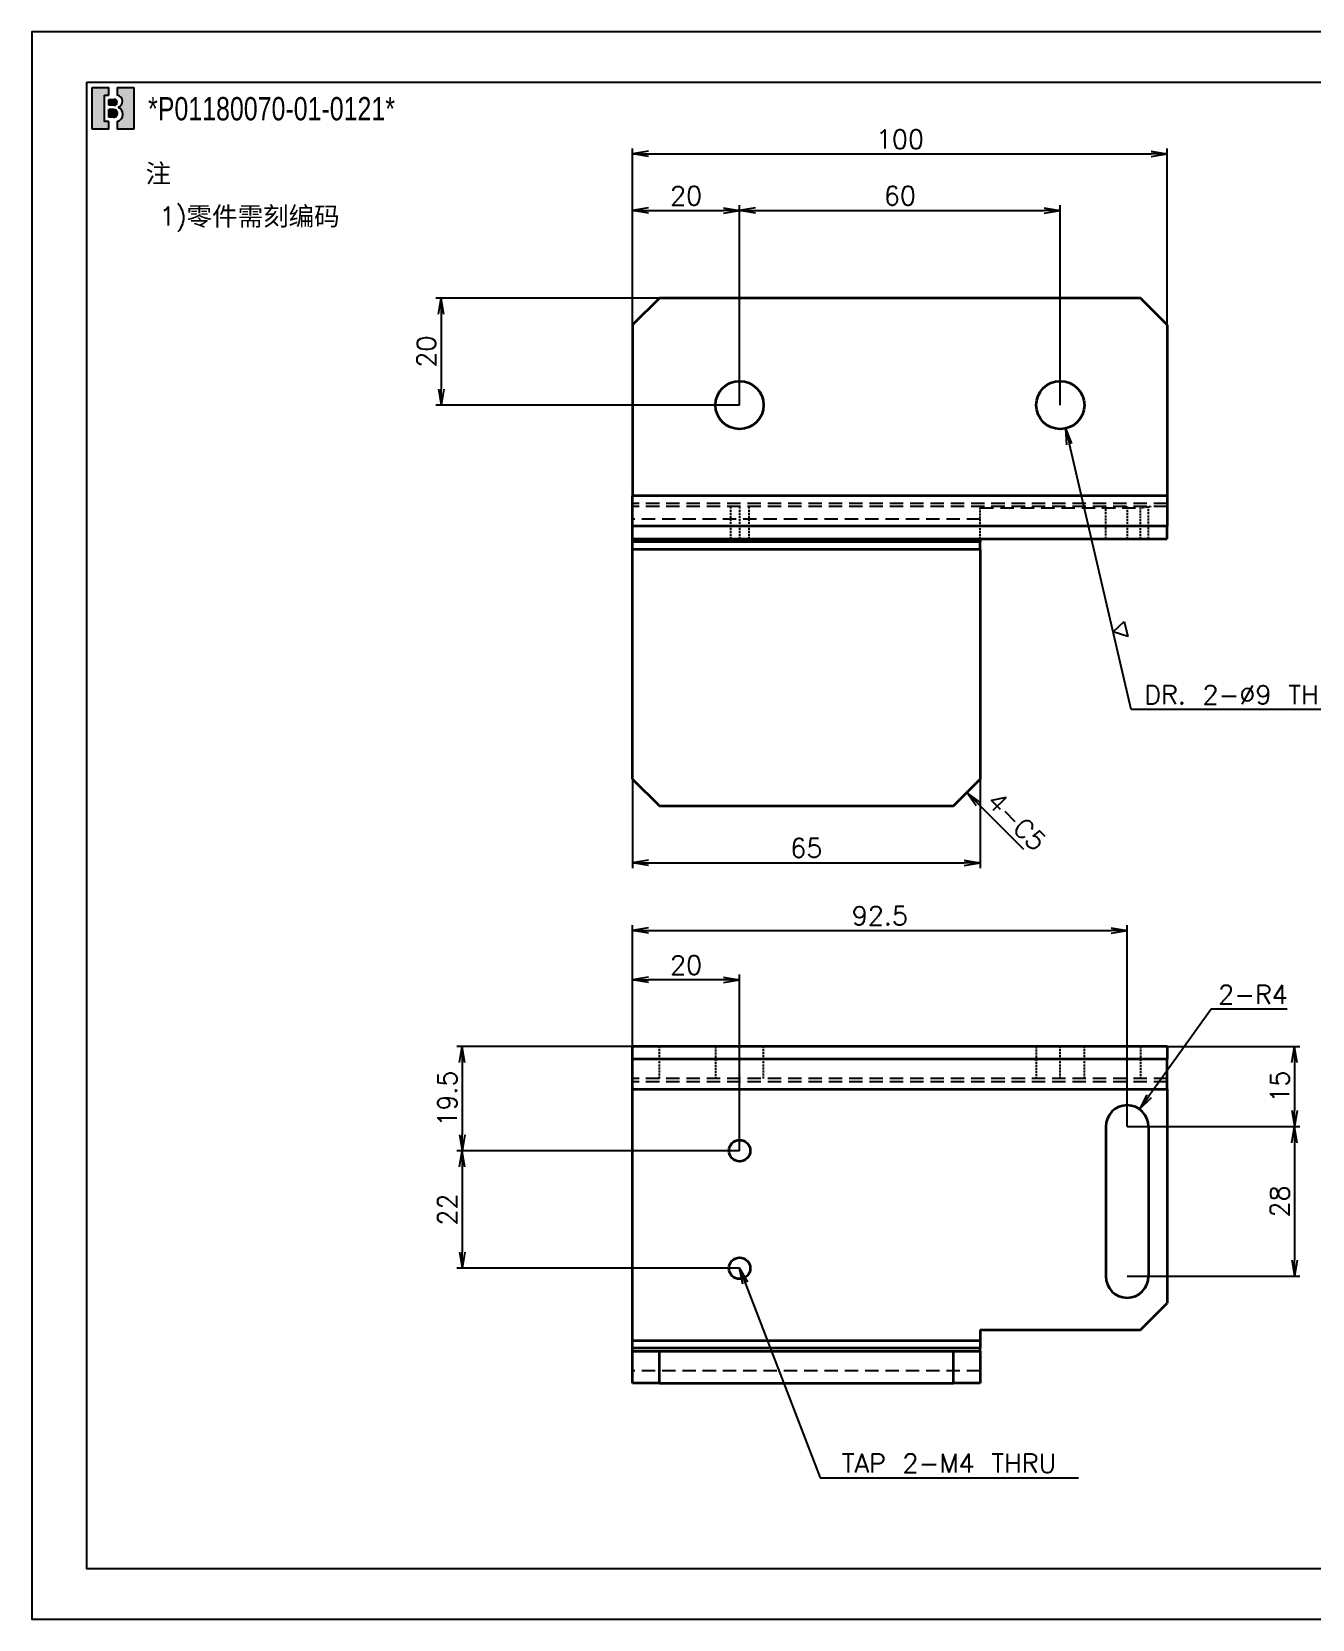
# Model space of a CAD drawing. Header units: inches. Extents: x 172 to 639, y 12 to 535.
# Drawn here: x 171.6 to 411.1, y 11.8 to 308.8 of the extents above; entities that cross this region are included whole.
import ezdxf

# ---------------------------------------------------------------- set-up
doc = ezdxf.new("R2010")
doc.units = ezdxf.units.IN
doc.header["$MEASUREMENT"] = 0
doc.linetypes.add('HIDDEN-HOKUTO', pattern=[3.8, 2.5, -1.3])
doc.layers.add('AM_HID', color=1, linetype='HIDDEN-HOKUTO', lineweight=25)
doc.layers.add('title_frame', color=7, linetype='Continuous')
doc.layers.add('word_dim', color=253, linetype='Continuous')
doc.styles.get("Standard").update_dxf_attribs({"font": 'txt', "bigfont": 'gbcbig.shx'})
doc.dimstyles.new('STANDARD 1-1', dxfattribs={"dimtxt": 3.5, "dimasz": 3, "dimexe": 1, "dimexo": 0, "dimgap": 1, "dimtad": 3, "dimdsep": 46, "dimtxsty": 'Standard', "dimblk1": 'OPEN', "dimblk2": 'OPEN', "dimsah": 1, "dimcen": 0, "dimclrt": 3, "dimazin": 2, "dimtfac": 1, "dimtmove": 0, "dimatfit": 3, "dimldrblk": 'OPEN', "dimfxl": 0, "dimtolj": 1, "dimtzin": 0, "dimarcsym": 0})
doc.dimstyles.new('STANDARD 1-1$3', dxfattribs={"dimtxt": 3.5, "dimasz": 3, "dimexe": 1, "dimexo": 0, "dimgap": 1, "dimtad": 3, "dimtoh": 1, "dimdsep": 46, "dimtxsty": 'Standard', "dimblk1": 'OPEN', "dimblk2": 'OPEN', "dimsah": 1, "dimcen": 0, "dimclrt": 3, "dimazin": 2, "dimtfac": 1, "dimtofl": 0, "dimtmove": 0, "dimatfit": 3, "dimldrblk": 'OPEN', "dimfxl": 0, "dimtolj": 1, "dimtzin": 0, "dimarcsym": 0})
doc.dimstyles.new('STANDARD 1-1$4', dxfattribs={"dimtxt": 3.5, "dimasz": 3, "dimexe": 1, "dimexo": 0, "dimgap": 1, "dimtad": 3, "dimtoh": 1, "dimdsep": 46, "dimtxsty": 'Standard', "dimblk1": 'OPEN', "dimblk2": 'OPEN', "dimsah": 1, "dimcen": 0, "dimclrt": 3, "dimazin": 2, "dimtfac": 1, "dimtofl": 0, "dimtmove": 0, "dimatfit": 3, "dimldrblk": 'OPEN', "dimfxl": 0, "dimtolj": 1, "dimtzin": 0, "dimarcsym": 0})

# ---------------------------------------------------------------- blocks, each defined once
blk = doc.blocks.new('B\\M+18B40\\M+196A7\\M+100CF\\M+100B0\\M+100B8')
blk.add_hatch(color=1).paths.add_polyline_path([(0.3999999986702711, 0.8149999997779807), (0.3999999986702711, 0.9999999997779806), (-1.3297288e-09, 0.9999999997779806), (-1.3297288e-09, -2.220193e-10), (0.3999999986702711, -2.220193e-10), (0.3999999986702711, 0.1849999997779807), (0.2999999986702711, 0.1849999997779807), (0.2999999986702711, 0.8149999997779807)])
h = blk.add_hatch(color=1)
edge = h.paths.add_edge_path()
edge.add_line((0.5999999986702714, 0.9999999997779806), (0.5999999986702718, 0.8142220507965398))
edge.add_arc((0.5849999986702712, 0.6699999997779816), 0.1449999999999991, -5.115907697472721e-13, 84.06222754839428, ccw=False)
edge.add_arc((0.5849999986702707, 0.6699999997779802), 0.1449999999999993, -69.82872865353448, 1.1368683772161603e-13, ccw=False)
edge.add_line((0.6349999986702715, 0.5338934238898192), (0.6349999986702711, 0.5120827805020305))
edge.add_arc((0.5699999986702688, 0.3549999997779789), 0.1700000000000021, 3.979039320256561e-13, 67.5204943905955, ccw=False)
edge.add_arc((0.5699999986702724, 0.3549999997779802), 0.1699999999999993, -79.83575137827683, 0, ccw=False)
edge.add_line((0.5999999986702714, 0.1876679944711657), (0.5999999986702714, -2.220192918400699e-10))
edge.add_line((0.5999999986702714, -2.220193e-10), (0.9999999986702712, -2.220193e-10))
edge.add_line((0.9999999986702712, -2.220193e-10), (0.9999999986702712, 0.9999999997779806))
edge.add_line((0.9999999986702712, 0.9999999997779806), (0.5999999986702714, 0.9999999997779806))
h = blk.add_hatch(color=1)
edge = h.paths.add_edge_path()
edge.add_arc((0.5299999986702706, 0.6449999997779808), 0.07, 359.9999999999989, 450)
edge.add_line((0.5299999986702706, 0.7149999997779806), (0.3999999986702711, 0.7149999997779806))
edge.add_line((0.3999999986702711, 0.7149999997779806), (0.3999999986702711, 0.5749999997779809))
edge.add_line((0.3999999986702711, 0.5749999997779809), (0.5299999986702701, 0.5749999997779809))
edge.add_arc((0.5299999986702701, 0.6449999997779808), 0.07, 270, 359.9999999999999)
h = blk.add_hatch(color=1)
edge = h.paths.add_edge_path()
edge.add_arc((0.5149999986702705, 0.3799999997779802), 0.095, 1.018e-13, 90)
edge.add_line((0.5149999986702705, 0.4749999997779804), (0.3999999986702711, 0.4749999997779808))
edge.add_line((0.3999999986702711, 0.4749999997779808), (0.3999999986702711, 0.2849999997779809))
edge.add_line((0.3999999986702711, 0.2849999997779809), (0.5149999986702718, 0.2849999997779809))
edge.add_arc((0.5149999986702718, 0.379999999777981), 0.095, 270, 360.0000000000003)
at = {"color": 1}
for p, q in [((-1.3297288e-09, -2.220193e-10), (-1.3297288e-09, 0.9999999997779806)), ((-1.3297288e-09, 0.9999999997779806), (0.3999999986702711, 0.9999999997779806)), ((0.2999999986702711, 0.8149999997779807), (0.3999999986702711, 0.8149999997779807)), ((0.2999999986702711, 0.1849999997779807), (0.2999999986702711, 0.8149999997779807)), ((0.3999999986702711, 0.8149999997779807), (0.3999999986702711, 0.9999999997779806)), ((0.5999999986702714, 0.9999999997779806), (0.5999999986702718, 0.8142220507965398)), ((0.5999999986702714, 0.9999999997779806), (0.9999999986702712, 0.9999999997779806)), ((0.9999999986702712, 0.9999999997779806), (0.9999999986702712, -2.220193e-10)), ((0.3999999986702711, 0.7149999997779806), (0.5299999986702706, 0.7149999997779806)), ((0.3999999986702711, 0.5749999997779809), (0.3999999986702711, 0.7149999997779806)), ((0.5299999986702701, 0.5749999997779809), (0.3999999986702711, 0.5749999997779809)), ((0.5149999986702705, 0.4749999997779804), (0.3999999986702711, 0.4749999997779808)), ((0.3999999986702711, 0.2849999997779809), (0.3999999986702711, 0.4749999997779808)), ((0.5699999986702711, 0.5249999997779802), (0.5699999986702716, 0.5249999997779807)), ((0.5999999986702705, 0.6449999997779794), (0.59999999867027, 0.6449999997779803)), ((0.6349999986702715, 0.5338934238898192), (0.6349999986702711, 0.5120827805020305)), ((0.7299999986702704, 0.6699999997779807), (0.7299999986702704, 0.6699999997779802)), ((0.3999999986702711, 0.1849999997779807), (0.2999999986702711, 0.1849999997779807)), ((0.5149999986702718, 0.2849999997779809), (0.3999999986702711, 0.2849999997779809)), ((0.3999999986702711, -2.220193e-10), (0.3999999986702711, 0.1849999997779807)), ((0.5999999986702714, 0.1876679944711657), (0.5999999986702714, -2.220193e-10)), ((0.6099999986702707, 0.3799999997779806), (0.609999998670272, 0.3799999997779815)), ((0.739999998670271, 0.3549999997779802), (0.739999998670271, 0.3549999997779802)), ((0.3999999986702711, -2.220193e-10), (-1.3297288e-09, -2.220193e-10)), ((0.9999999986702712, -2.220193e-10), (0.5999999986702714, -2.220193e-10))]:
    blk.add_line(p, q, dxfattribs=at)
for centre, radius, start, end in [((0.5849999986702712, 0.6699999997779816), 0.1449999999999991, 359.9999999999995, 84.06222754839432), ((0.5149999986702705, 0.3799999997779802), 0.095, 1.018e-13, 90), ((0.5299999986702706, 0.6449999997779808), 0.07, 359.9999999999989, 90), ((0.5299999986702701, 0.6449999997779808), 0.07, 270, 359.9999999999999), ((0.5849999986702707, 0.6699999997779802), 0.1449999999999993, 290.1712713464655, 1.781e-13), ((0.5699999986702688, 0.3549999997779789), 0.1700000000000021, 4.58e-13, 67.52049439059552), ((0.5149999986702718, 0.379999999777981), 0.095, 270, 2.799e-13), ((0.5699999986702724, 0.3549999997779802), 0.1699999999999993, 280.1642486217232, 0)]:
    blk.add_arc(centre, radius, start, end, dxfattribs=at)
blk.add_attdef('B機密ﾏｰｸ', (-0.0857467348302255, 1.074949466596297), '', height=0.2)
blk = doc.blocks.new('_Open')
at = {"color": 0, "lineweight": -2}
for p, q in [((-1, 0.1666666666666667), (0, 0)), ((-1, -0.1666666666666667), (0, 0)), ((0, 0), (-1, 0))]:
    blk.add_line(p, q, dxfattribs=at)
blk = doc.blocks.new('*D22')
at = {"layer": 'DEFPOINTS', "color": 0, "linetype": 'Continuous', "ltscale": 2, "transparency": 16777216}
for p in [(383.9691028541072, 285.9169467492485), (283.9691028541072, 253.9391683240079), (383.9691028541072, 253.9391683240079)]:
    blk.add_point(p, dxfattribs=at)
at = {"layer": 'word_dim', "color": 0, "linetype": 'Continuous', "lineweight": -2, "ltscale": 2, "transparency": 16777216}
for p, q in [((283.9691028541072, 253.9391683240079), (283.9691028541072, 286.9169467492485)), ((286.9691028541072, 285.9169467492485), (380.9691028541072, 285.9169467492485)), ((383.9691028541072, 253.9391683240079), (383.9691028541072, 286.9169467492485))]:
    blk.add_line(p, q, dxfattribs=at)
at = {"layer": 'word_dim', "color": 0, "linetype": 'Continuous', "lineweight": -2, "ltscale": 2, "transparency": 16777216, "xscale": 3, "yscale": 3, "zscale": 3, "rotation": 180}
blk.add_blockref('_Open', (283.9691028541072, 285.9169467492485), dxfattribs=at)
at = {"layer": 'word_dim', "color": 0, "linetype": 'Continuous', "lineweight": -2, "ltscale": 2, "transparency": 16777216, "xscale": 3, "yscale": 3, "zscale": 3}
blk.add_blockref('_Open', (383.9691028541072, 285.9169467492485), dxfattribs=at)
at = {"layer": 'word_dim', "color": 3, "linetype": 'Continuous', "ltscale": 2, "transparency": 16777216, "insert": (333.9691028541072, 288.6669467492485), "char_height": 3.5, "attachment_point": 5}
blk.add_mtext('\\A1;100', dxfattribs=at)
blk = doc.blocks.new('*D28')
at = {"layer": 'DEFPOINTS', "color": 0, "linetype": 'Continuous', "ltscale": 2, "transparency": 16777216}
for p in [(303.9691028541072, 275.3561792427441), (283.9691028541072, 253.9391683240079), (303.9691028541072, 238.9391683240079)]:
    blk.add_point(p, dxfattribs=at)
at = {"layer": 'word_dim', "color": 0, "linetype": 'Continuous', "lineweight": -2, "ltscale": 2, "transparency": 16777216}
for p, q in [((283.9691028541072, 253.9391683240079), (283.9691028541072, 276.3561792427441)), ((303.9691028541072, 238.9391683240079), (303.9691028541072, 276.3561792427441)), ((286.9691028541072, 275.3561792427441), (300.9691028541072, 275.3561792427441))]:
    blk.add_line(p, q, dxfattribs=at)
at = {"layer": 'word_dim', "color": 0, "linetype": 'Continuous', "lineweight": -2, "ltscale": 2, "transparency": 16777216, "xscale": 3, "yscale": 3, "zscale": 3, "rotation": 180}
blk.add_blockref('_Open', (283.9691028541072, 275.3561792427441), dxfattribs=at)
at = {"layer": 'word_dim', "color": 0, "linetype": 'Continuous', "lineweight": -2, "ltscale": 2, "transparency": 16777216, "xscale": 3, "yscale": 3, "zscale": 3}
blk.add_blockref('_Open', (303.9691028541072, 275.3561792427441), dxfattribs=at)
at = {"layer": 'word_dim', "color": 3, "linetype": 'Continuous', "ltscale": 2, "transparency": 16777216, "insert": (293.9691028541072, 278.1061792427441), "char_height": 3.5, "attachment_point": 5}
blk.add_mtext('\\A1;20', dxfattribs=at)
blk = doc.blocks.new('*D29')
at = {"layer": 'DEFPOINTS', "color": 0, "linetype": 'Continuous', "ltscale": 2, "transparency": 16777216}
for p in [(363.9691028541072, 275.3561792427441), (303.9691028541072, 238.9391683240079), (363.9691028541072, 238.9391683240079)]:
    blk.add_point(p, dxfattribs=at)
at = {"layer": 'word_dim', "color": 0, "linetype": 'Continuous', "lineweight": -2, "ltscale": 2, "transparency": 16777216}
for p, q in [((303.9691028541072, 238.9391683240079), (303.9691028541072, 276.3561792427441)), ((363.9691028541072, 238.9391683240079), (363.9691028541072, 276.3561792427441)), ((306.9691028541072, 275.3561792427441), (360.9691028541072, 275.3561792427441))]:
    blk.add_line(p, q, dxfattribs=at)
at = {"layer": 'word_dim', "color": 0, "linetype": 'Continuous', "lineweight": -2, "ltscale": 2, "transparency": 16777216, "xscale": 3, "yscale": 3, "zscale": 3, "rotation": 180}
blk.add_blockref('_Open', (303.9691028541072, 275.3561792427441), dxfattribs=at)
at = {"layer": 'word_dim', "color": 0, "linetype": 'Continuous', "lineweight": -2, "ltscale": 2, "transparency": 16777216, "xscale": 3, "yscale": 3, "zscale": 3}
blk.add_blockref('_Open', (363.9691028541072, 275.3561792427441), dxfattribs=at)
at = {"layer": 'word_dim', "color": 3, "linetype": 'Continuous', "ltscale": 2, "transparency": 16777216, "insert": (333.9691028541072, 278.1061792427441), "char_height": 3.5, "attachment_point": 5}
blk.add_mtext('\\A1;60', dxfattribs=at)
blk = doc.blocks.new('*D30')
at = {"layer": 'DEFPOINTS', "color": 0, "linetype": 'Continuous', "ltscale": 2, "transparency": 16777216}
for p in [(291.9931371281361, 258.9391683240079), (248.1410520506704, 238.9391683240079), (303.9691028541072, 238.9391683240079)]:
    blk.add_point(p, dxfattribs=at)
at = {"layer": 'word_dim', "color": 0, "linetype": 'Continuous', "lineweight": -2, "ltscale": 2, "transparency": 16777216}
for p, q in [((291.9931371281361, 258.9391683240079), (247.1410520506704, 258.9391683240079)), ((248.1410520506704, 255.9391683240079), (248.1410520506704, 241.9391683240079)), ((303.9691028541072, 238.9391683240079), (247.1410520506704, 238.9391683240079))]:
    blk.add_line(p, q, dxfattribs=at)
at = {"layer": 'word_dim', "color": 0, "linetype": 'Continuous', "lineweight": -2, "ltscale": 2, "transparency": 16777216, "xscale": 3, "yscale": 3, "zscale": 3}
for p, rotation in [((248.1410520506704, 258.9391683240079), 90), ((248.1410520506704, 238.9391683240079), 270)]:
    blk.add_blockref('_Open', p, dxfattribs=dict(at, rotation=rotation))
at = {"layer": 'word_dim', "color": 3, "linetype": 'Continuous', "ltscale": 2, "transparency": 16777216, "insert": (245.3910520506703, 248.939168324008), "char_height": 3.5, "attachment_point": 5, "rotation": 90}
blk.add_mtext('\\A1;20', dxfattribs=at)
blk = doc.blocks.new('*D31')
at = {"layer": 'DEFPOINTS', "color": 0, "linetype": 'Continuous', "ltscale": 2, "transparency": 16777216}
for p in [(283.9691028541072, 131.4220019840374), (283.9691028541072, 99.43916832400794), (303.9691028541072, 99.43916832400794)]:
    blk.add_point(p, dxfattribs=at)
at = {"layer": 'word_dim', "color": 0, "linetype": 'Continuous', "lineweight": -2, "ltscale": 2, "transparency": 16777216}
for p, q in [((283.9691028541072, 99.43916832400794), (283.9691028541072, 132.4220019840374)), ((300.9691028541072, 131.4220019840374), (286.9691028541072, 131.4220019840374)), ((303.9691028541072, 99.43916832400794), (303.9691028541072, 132.4220019840374))]:
    blk.add_line(p, q, dxfattribs=at)
at = {"layer": 'word_dim', "color": 0, "linetype": 'Continuous', "lineweight": -2, "ltscale": 2, "transparency": 16777216, "xscale": 3, "yscale": 3, "zscale": 3, "rotation": 180}
blk.add_blockref('_Open', (283.9691028541072, 131.4220019840374), dxfattribs=at)
at = {"layer": 'word_dim', "color": 0, "linetype": 'Continuous', "lineweight": -2, "ltscale": 2, "transparency": 16777216, "xscale": 3, "yscale": 3, "zscale": 3}
blk.add_blockref('_Open', (303.9691028541072, 131.4220019840374), dxfattribs=at)
at = {"layer": 'word_dim', "color": 3, "linetype": 'Continuous', "ltscale": 2, "transparency": 16777216, "insert": (293.9691028541072, 134.1720019840374), "char_height": 3.5, "attachment_point": 5}
blk.add_mtext('\\A1;20', dxfattribs=at)
blk = doc.blocks.new('*D32')
at = {"layer": 'DEFPOINTS', "color": 0, "linetype": 'Continuous', "ltscale": 2, "transparency": 16777216}
for p in [(376.4691028541072, 140.645613727365), (283.9691028541072, 107.257429073086), (376.4691028541072, 103.9391683240079)]:
    blk.add_point(p, dxfattribs=at)
at = {"layer": 'word_dim', "color": 0, "linetype": 'Continuous', "lineweight": -2, "ltscale": 2, "transparency": 16777216}
for p, q in [((283.9691028541072, 107.257429073086), (283.9691028541072, 141.645613727365)), ((286.9691028541072, 140.645613727365), (373.4691028541072, 140.645613727365)), ((376.4691028541072, 103.9391683240079), (376.4691028541072, 141.645613727365))]:
    blk.add_line(p, q, dxfattribs=at)
at = {"layer": 'word_dim', "color": 0, "linetype": 'Continuous', "lineweight": -2, "ltscale": 2, "transparency": 16777216, "xscale": 3, "yscale": 3, "zscale": 3, "rotation": 180}
blk.add_blockref('_Open', (283.9691028541072, 140.645613727365), dxfattribs=at)
at = {"layer": 'word_dim', "color": 0, "linetype": 'Continuous', "lineweight": -2, "ltscale": 2, "transparency": 16777216, "xscale": 3, "yscale": 3, "zscale": 3}
blk.add_blockref('_Open', (376.4691028541072, 140.645613727365), dxfattribs=at)
at = {"layer": 'word_dim', "color": 3, "linetype": 'Continuous', "ltscale": 2, "transparency": 16777216, "insert": (330.2191028541072, 143.395613727365), "char_height": 3.5, "attachment_point": 5}
blk.add_mtext('\\A1;92.5', dxfattribs=at)
blk = doc.blocks.new('*D33')
at = {"layer": 'DEFPOINTS', "color": 0, "linetype": 'Continuous', "ltscale": 2, "transparency": 16777216}
for p in [(283.9691028541072, 118.9391683240079), (252.0612086230483, 99.43916832400795), (303.9691028541072, 99.43916832400794)]:
    blk.add_point(p, dxfattribs=at)
at = {"layer": 'word_dim', "color": 0, "linetype": 'Continuous', "lineweight": -2, "ltscale": 2, "transparency": 16777216}
for p, q in [((283.9691028541072, 118.9391683240079), (251.0612086230483, 118.9391683240079)), ((252.0612086230483, 115.9391683240079), (252.0612086230483, 102.439168324008)), ((303.9691028541072, 99.43916832400794), (251.0612086230483, 99.43916832400795))]:
    blk.add_line(p, q, dxfattribs=at)
at = {"layer": 'word_dim', "color": 0, "linetype": 'Continuous', "lineweight": -2, "ltscale": 2, "transparency": 16777216, "xscale": 3, "yscale": 3, "zscale": 3}
for p, rotation in [((252.0612086230483, 118.9391683240079), 90), ((252.0612086230483, 99.43916832400795), 270)]:
    blk.add_blockref('_Open', p, dxfattribs=dict(at, rotation=rotation))
at = {"layer": 'word_dim', "color": 3, "linetype": 'Continuous', "ltscale": 2, "transparency": 16777216, "insert": (249.3112086230482, 109.189168324008), "char_height": 3.5, "attachment_point": 5, "rotation": 90}
blk.add_mtext('\\A1;19.5', dxfattribs=at)
blk = doc.blocks.new('*D34')
at = {"layer": 'DEFPOINTS', "color": 0, "linetype": 'Continuous', "ltscale": 2, "transparency": 16777216}
for p in [(303.9691028541072, 99.43916832400794), (252.0612086230483, 77.43916832400795), (303.9691028541072, 77.43916832400794)]:
    blk.add_point(p, dxfattribs=at)
at = {"layer": 'word_dim', "color": 0, "linetype": 'Continuous', "lineweight": -2, "ltscale": 2, "transparency": 16777216}
for p, q in [((303.9691028541072, 99.43916832400794), (251.0612086230483, 99.43916832400795)), ((252.0612086230483, 96.43916832400795), (252.0612086230483, 80.43916832400795)), ((303.9691028541072, 77.43916832400794), (251.0612086230483, 77.43916832400795))]:
    blk.add_line(p, q, dxfattribs=at)
at = {"layer": 'word_dim', "color": 0, "linetype": 'Continuous', "lineweight": -2, "ltscale": 2, "transparency": 16777216, "xscale": 3, "yscale": 3, "zscale": 3}
for p, rotation in [((252.0612086230483, 99.43916832400795), 90), ((252.0612086230483, 77.43916832400795), 270)]:
    blk.add_blockref('_Open', p, dxfattribs=dict(at, rotation=rotation))
at = {"layer": 'word_dim', "color": 3, "linetype": 'Continuous', "ltscale": 2, "transparency": 16777216, "insert": (249.3112086230482, 88.439168324008), "char_height": 3.5, "attachment_point": 5, "rotation": 90}
blk.add_mtext('\\A1;22', dxfattribs=at)
blk = doc.blocks.new('*D35')
at = {"layer": 'DEFPOINTS', "color": 0, "linetype": 'Continuous', "ltscale": 2, "transparency": 16777216}
for p in [(383.9691028541072, 118.9391683240079), (376.4691028541072, 103.9391683240079), (407.7801385258151, 103.9391683240079)]:
    blk.add_point(p, dxfattribs=at)
at = {"layer": 'word_dim', "color": 0, "linetype": 'Continuous', "lineweight": -2, "ltscale": 2, "transparency": 16777216}
for p, q in [((383.9691028541072, 118.9391683240079), (408.7801385258151, 118.9391683240079)), ((407.7801385258151, 115.9391683240079), (407.7801385258151, 106.9391683240079)), ((376.4691028541072, 103.9391683240079), (408.7801385258151, 103.9391683240079))]:
    blk.add_line(p, q, dxfattribs=at)
at = {"layer": 'word_dim', "color": 0, "linetype": 'Continuous', "lineweight": -2, "ltscale": 2, "transparency": 16777216, "xscale": 3, "yscale": 3, "zscale": 3}
for p, rotation in [((407.7801385258151, 118.9391683240079), 90), ((407.7801385258151, 103.9391683240079), 270)]:
    blk.add_blockref('_Open', p, dxfattribs=dict(at, rotation=rotation))
at = {"layer": 'word_dim', "color": 3, "linetype": 'Continuous', "ltscale": 2, "transparency": 16777216, "insert": (405.0301385258151, 111.439168324008), "char_height": 3.5, "attachment_point": 5, "rotation": 90}
blk.add_mtext('\\A1;15', dxfattribs=at)
blk = doc.blocks.new('*D36')
at = {"layer": 'DEFPOINTS', "color": 0, "linetype": 'Continuous', "ltscale": 2, "transparency": 16777216}
for p in [(376.4691028541072, 103.9391683240079), (376.4691028541072, 75.93916832400794), (407.7801385258151, 75.93916832400794)]:
    blk.add_point(p, dxfattribs=at)
at = {"layer": 'word_dim', "color": 0, "linetype": 'Continuous', "lineweight": -2, "ltscale": 2, "transparency": 16777216}
for p, q in [((376.4691028541072, 103.9391683240079), (408.7801385258151, 103.9391683240079)), ((407.7801385258151, 100.9391683240079), (407.7801385258151, 78.93916832400794)), ((376.4691028541072, 75.93916832400794), (408.7801385258151, 75.93916832400794))]:
    blk.add_line(p, q, dxfattribs=at)
at = {"layer": 'word_dim', "color": 0, "linetype": 'Continuous', "lineweight": -2, "ltscale": 2, "transparency": 16777216, "xscale": 3, "yscale": 3, "zscale": 3}
for p, rotation in [((407.7801385258151, 103.9391683240079), 90), ((407.7801385258151, 75.93916832400794), 270)]:
    blk.add_blockref('_Open', p, dxfattribs=dict(at, rotation=rotation))
at = {"layer": 'word_dim', "color": 3, "linetype": 'Continuous', "ltscale": 2, "transparency": 16777216, "insert": (405.0301385258151, 89.939168324008), "char_height": 3.5, "attachment_point": 5, "rotation": 90}
blk.add_mtext('\\A1;28', dxfattribs=at)
blk = doc.blocks.new('*D37')
at = {"layer": 'DEFPOINTS', "color": 0, "linetype": 'Continuous', "ltscale": 2, "transparency": 16777216}
for p in [(283.9691028541072, 172.9505998545152), (348.9691028541072, 172.9505998545152), (348.9691028541072, 153.3202942386794)]:
    blk.add_point(p, dxfattribs=at)
at = {"layer": 'word_dim', "color": 0, "linetype": 'Continuous', "lineweight": -2, "ltscale": 2, "transparency": 16777216}
for p, q in [((283.9691028541072, 172.9505998545152), (283.9691028541072, 152.3202942386794)), ((348.9691028541072, 172.9505998545152), (348.9691028541072, 152.3202942386794)), ((286.9691028541072, 153.3202942386794), (345.9691028541072, 153.3202942386794))]:
    blk.add_line(p, q, dxfattribs=at)
at = {"layer": 'word_dim', "color": 0, "linetype": 'Continuous', "lineweight": -2, "ltscale": 2, "transparency": 16777216, "xscale": 3, "yscale": 3, "zscale": 3, "rotation": 180}
blk.add_blockref('_Open', (283.9691028541072, 153.3202942386794), dxfattribs=at)
at = {"layer": 'word_dim', "color": 0, "linetype": 'Continuous', "lineweight": -2, "ltscale": 2, "transparency": 16777216, "xscale": 3, "yscale": 3, "zscale": 3}
blk.add_blockref('_Open', (348.9691028541072, 153.3202942386794), dxfattribs=at)
at = {"layer": 'word_dim', "color": 3, "linetype": 'Continuous', "ltscale": 2, "transparency": 16777216, "insert": (316.4691028541072, 156.0702942386794), "char_height": 3.5, "attachment_point": 5}
blk.add_mtext('\\A1;65', dxfattribs=at)
blk = doc.blocks.new('*D38')
at = {"layer": 'DEFPOINTS', "color": 0, "linetype": 'Continuous', "ltscale": 2, "transparency": 16777216}
for p in [(362.9501365960529, 243.3222845402335), (364.9880691121176, 234.556052107778)]:
    blk.add_point(p, dxfattribs=at)
at = {"layer": 'word_dim', "color": 0, "linetype": 'Continuous', "lineweight": -2, "ltscale": 2, "transparency": 16777216}
for p, q in [((377.2074915859399, 181.9938123125427), (365.6673799508064, 231.6339746302905)), ((420.2074915859407, 181.9938123125427), (377.2074915859399, 181.9938123125427))]:
    blk.add_line(p, q, dxfattribs=at)
at = {"layer": 'word_dim', "color": 0, "linetype": 'Continuous', "lineweight": -2, "ltscale": 2, "transparency": 16777216, "xscale": 3, "yscale": 3, "zscale": 3, "rotation": 103.0873901631286}
blk.add_blockref('_Open', (364.9880691121176, 234.556052107778), dxfattribs=at)
at = {"layer": 'word_dim', "color": 3, "linetype": 'Continuous', "ltscale": 2, "transparency": 16777216, "insert": (399.2074915859407, 184.7438123125427), "char_height": 3.5, "attachment_point": 5}
blk.add_mtext('\\A1;DR. 2-∅9 THRU', dxfattribs=at)
blk = doc.blocks.new('shiage1')
at = {"layer": 'word_dim', "color": 3, "linetype": 'Continuous'}
for p, q in [((-4.255559048260693e-05, 3.4162127349191e-07), (-1.443418228564553, 2.500000341621273)), ((-1.443418228564553, 2.500000341621273), (1.443333117383588, 2.500000341621273)), ((1.443333117383588, 2.500000341621273), (-4.255559048260693e-05, 3.4162127349191e-07))]:
    blk.add_line(p, q, dxfattribs=at)
blk = doc.blocks.new('*D39')
at = {"layer": 'DEFPOINTS', "color": 0, "linetype": 'Continuous', "ltscale": 2, "transparency": 16777216}
for p in [(378.797019899808, 107.1919828327351), (376.4691028539871, 103.9391683239884)]:
    blk.add_point(p, dxfattribs=at)
at = {"layer": 'word_dim', "color": 0, "linetype": 'Continuous', "lineweight": -2, "ltscale": 2, "transparency": 16777216}
for p, q in [((392.187873833122, 125.9031151890141), (380.5429576841444, 109.6315937142543)), ((406.4378738330856, 125.9031151890141), (392.187873833122, 125.9031151890141))]:
    blk.add_line(p, q, dxfattribs=at)
at = {"layer": 'word_dim', "color": 0, "linetype": 'Continuous', "lineweight": -2, "ltscale": 2, "transparency": 16777216, "xscale": 3, "yscale": 3, "zscale": 3, "rotation": 234.4101259059565}
blk.add_blockref('_Open', (378.797019899808, 107.1919828327351), dxfattribs=at)
at = {"layer": 'word_dim', "color": 3, "linetype": 'Continuous', "ltscale": 2, "transparency": 16777216, "insert": (400.0212071664189, 128.6531151890141), "char_height": 3.5, "attachment_point": 5}
blk.add_mtext('\\A1;2-R4', dxfattribs=at)

msp = doc.modelspace()

# ---------------------------------------------------------------- linework, layer by layer
at = {"color": 7, "lineweight": 35, "ltscale": 0.1767766952966369}
for p, q in [((288.9691028541072, 258.9391683240079), (283.9691028541072, 253.9391683240079)), ((383.9691028541072, 253.9391683240079), (378.9691028541072, 258.9391683240079)), ((283.9691028541072, 168.9391683240079), (288.9691028541072, 163.9391683240079)), ((343.9691028541072, 163.9391683240079), (348.9691028541072, 168.9391683240079)), ((378.9691028541072, 65.93916832400794), (383.9691028541072, 70.93916832400794))]:
    msp.add_line(p, q, dxfattribs=at)
at = {"color": 7, "lineweight": 35}
for p, q in [((378.9691028541072, 258.9391683240079), (288.9691028541072, 258.9391683240079)), ((283.9691028541072, 253.9391683240079), (283.9691028541072, 221.9391683240079)), ((383.9691028541072, 253.9391683240079), (383.9691028541072, 221.9391683240079)), ((383.9691028541072, 221.9391683240079), (283.9691028541072, 221.9391683240079)), ((383.9691028541072, 216.2823079724454), (283.9691028541072, 216.2823079724454)), ((283.9691028541072, 213.9391683240079), (383.9691028541072, 213.9391683240079)), ((348.9691028541072, 213.3533528943204), (283.9691028541072, 213.3533528943204)), ((348.9691028541072, 211.9391683240079), (283.9691028541072, 211.9391683240079)), ((283.9691028541072, 168.9391683240079), (283.9691028541072, 211.9391683240079)), ((348.9691028541072, 211.9391683240079), (348.9691028541072, 168.9391683240079)), ((288.9691028541072, 163.9391683240079), (343.9691028541072, 163.9391683240079)), ((383.9691028541072, 118.9391683240079), (283.9691028541072, 118.9391683240079)), ((383.9691028541072, 116.5960286755704), (283.9691028541072, 116.5960286755704)), ((283.9691028541072, 110.9391683240079), (383.9691028541072, 110.9391683240079)), ((283.9691028541072, 63.93916832400793), (283.9691028541072, 110.9391683240079)), ((383.9691028541072, 110.9391683240079), (383.9691028541072, 70.93916832400794)), ((372.4691028541072, 103.9391683240079), (372.4691028541072, 75.93916832400794)), ((380.4691028541072, 103.9391683240079), (380.4691028541072, 75.93916832400794)), ((348.9691028541072, 65.93916832400794), (378.9691028541072, 65.93916832400794)), ((283.9691028541072, 63.93916832400793), (348.9691028541072, 63.93916832400793)), ((348.9691028541072, 62.52498375369543), (283.9691028541072, 62.52498375369543)), ((288.9691028541072, 61.93916832400793), (343.9691028541072, 61.93916832400793)), ((288.9691028541072, 55.93916832400793), (343.9691028541072, 55.93916832400793))]:
    msp.add_line(p, q, dxfattribs=at)
at = {"color": 7, "lineweight": 35, "ltscale": 0.0765380859375}
for p, q in [((283.9691028541072, 218.8776448865079), (283.9691028541072, 221.9391683240079)), ((283.9691028541072, 110.9391683240079), (283.9691028541072, 114.0006917615079))]:
    msp.add_line(p, q, dxfattribs=at)
at = {"color": 7, "lineweight": 35, "ltscale": 0.0409820556640625}
msp.add_line((383.9691028541072, 221.9391683240079), (383.9691028541072, 220.2998860974454), dxfattribs=at)
at = {"color": 7, "lineweight": 35, "ltscale": 0.0384521484375}
msp.add_line((383.9691028541072, 220.2998860974454), (383.9691028541072, 218.7618001599454), dxfattribs=at)
at = {"color": 7, "lineweight": 35, "ltscale": 0.0648834228515625}
for p, q in [((283.9691028541072, 216.2823079724454), (283.9691028541072, 218.8776448865079)), ((283.9691028541072, 114.0006917615079), (283.9691028541072, 116.5960286755704))]:
    msp.add_line(p, q, dxfattribs=at)
at = {"color": 7, "lineweight": 35, "ltscale": 0.033892822265625}
msp.add_line((383.9691028541072, 218.7618001599454), (383.9691028541072, 217.4060872693204), dxfattribs=at)
at = {"color": 7, "lineweight": 35, "ltscale": 0.028094482421875}
msp.add_line((383.9691028541072, 217.4060872693204), (383.9691028541072, 216.2823079724454), dxfattribs=at)
at = {"color": 7, "lineweight": 35, "ltscale": 0.043353271484375}
for p, q in [((283.9691028541072, 214.5481771130704), (283.9691028541072, 216.2823079724454)), ((283.9691028541072, 116.5960286755704), (283.9691028541072, 118.3301595349454))]:
    msp.add_line(p, q, dxfattribs=at)
at = {"color": 7, "lineweight": 35, "ltscale": 0.0152252197265625}
for p, q in [((283.9691028541072, 213.9391683240079), (283.9691028541072, 214.5481771130704)), ((283.9691028541072, 118.3301595349454), (283.9691028541072, 118.9391683240079))]:
    msp.add_line(p, q, dxfattribs=at)
at = {"color": 7, "lineweight": 35, "ltscale": 0.00411376953125}
for p, q in [((283.9691028541072, 213.7746175427579), (283.9691028541072, 213.9391683240079)), ((283.9691028541072, 61.93916832400793), (283.9691028541072, 62.10371910525793))]:
    msp.add_line(p, q, dxfattribs=at)
at = {"color": 7, "lineweight": 35, "ltscale": 0.0038055419921875}
for p, q in [((348.9691028541072, 213.9391683240079), (348.9691028541072, 213.7869466443204)), ((348.9691028541072, 61.93916832400793), (348.9691028541072, 62.09139000369543))]:
    msp.add_line(p, q, dxfattribs=at)
at = {"color": 7, "lineweight": 35, "ltscale": 0.0315826416015625}
msp.add_line((383.9691028541072, 215.0190023083829), (383.9691028541072, 216.2823079724454), dxfattribs=at)
at = {"color": 7, "lineweight": 35, "ltscale": 0.0199737548828125}
msp.add_line((383.9691028541072, 214.2200521130704), (383.9691028541072, 215.0190023083829), dxfattribs=at)
at = {"color": 7, "lineweight": 35, "ltscale": 0.0070220947265625}
msp.add_line((383.9691028541072, 213.9391683240079), (383.9691028541072, 214.2200521130704), dxfattribs=at)
at = {"color": 7, "lineweight": 35, "ltscale": 0.0105316162109375}
for p, q in [((283.9691028541072, 213.3533528943204), (283.9691028541072, 213.7746175427579)), ((283.9691028541072, 62.10371910525793), (283.9691028541072, 62.52498375369543))]:
    msp.add_line(p, q, dxfattribs=at)
at = {"color": 7, "lineweight": 35, "ltscale": 0.015496826171875}
for p, q in [((283.9691028541072, 212.7334798474454), (283.9691028541072, 213.3533528943204)), ((283.9691028541072, 62.52498375369543), (283.9691028541072, 63.14485680057043))]:
    msp.add_line(p, q, dxfattribs=at)
at = {"color": 7, "lineweight": 35, "ltscale": 0.0198577880859375}
for p, q in [((283.9691028541072, 211.9391683240079), (283.9691028541072, 212.7334798474454)), ((283.9691028541072, 63.14485680057043), (283.9691028541072, 63.93916832400793))]:
    msp.add_line(p, q, dxfattribs=at)
at = {"color": 7, "lineweight": 35, "ltscale": 0.01083984375}
for p, q in [((348.9691028541072, 213.7869466443204), (348.9691028541072, 213.3533528943204)), ((348.9691028541072, 62.09139000369543), (348.9691028541072, 62.52498375369543))]:
    msp.add_line(p, q, dxfattribs=at)
at = {"color": 7, "lineweight": 35, "ltscale": 0.0162200927734375}
for p, q in [((348.9691028541072, 212.7045491833829), (348.9691028541072, 213.3533528943204)), ((348.9691028541072, 63.17378746463293), (348.9691028541072, 62.52498375369543))]:
    msp.add_line(p, q, dxfattribs=at)
at = {"color": 7, "lineweight": 35, "ltscale": 0.019134521484375}
for p, q in [((348.9691028541072, 211.9391683240079), (348.9691028541072, 212.7045491833829)), ((348.9691028541072, 65.93916832400794), (348.9691028541072, 63.17378746463293))]:
    msp.add_line(p, q, dxfattribs=at)
at = {"color": 7, "lineweight": 35, "ltscale": 0.0042449951171875}
msp.add_line((383.9691028541072, 118.9391683240079), (383.9691028541072, 118.7693685193204), dxfattribs=at)
at = {"color": 7, "lineweight": 35, "ltscale": 0.01220703125}
msp.add_line((383.9691028541072, 118.7693685193204), (383.9691028541072, 118.2810872693204), dxfattribs=at)
at = {"color": 7, "lineweight": 35, "ltscale": 0.0187530517578125}
msp.add_line((383.9691028541072, 118.2810872693204), (383.9691028541072, 117.5309651990079), dxfattribs=at)
at = {"color": 7, "lineweight": 35, "ltscale": 0.0233734130859375}
msp.add_line((383.9691028541072, 117.5309651990079), (383.9691028541072, 116.5960286755704), dxfattribs=at)
at = {"color": 7, "lineweight": 35, "ltscale": 0.04107666015625}
msp.add_line((383.9691028541072, 114.9529622693204), (383.9691028541072, 116.5960286755704), dxfattribs=at)
at = {"color": 7, "lineweight": 35, "ltscale": 0.0478118896484375}
msp.add_line((383.9691028541072, 113.0404866833829), (383.9691028541072, 114.9529622693204), dxfattribs=at)
at = {"color": 7, "lineweight": 35, "ltscale": 0.052532958984375}
msp.add_line((383.9691028541072, 110.9391683240079), (383.9691028541072, 113.0404866833829), dxfattribs=at)
at = {"color": 7, "lineweight": 35, "ltscale": 0.125}
for p, q in [((283.9691028541072, 61.93916832400793), (288.9691028541072, 61.93916832400793)), ((343.9691028541072, 61.93916832400793), (348.9691028541072, 61.93916832400793)), ((288.9691028541072, 55.93916832400793), (283.9691028541072, 55.93916832400793)), ((348.9691028541072, 55.93916832400793), (343.9691028541072, 55.93916832400793))]:
    msp.add_line(p, q, dxfattribs=at)
at = {"color": 7, "lineweight": 35, "ltscale": 0.15}
for p, q in [((283.9691028541072, 55.93916832400793), (283.9691028541072, 61.93916832400793)), ((288.9691028541072, 55.93916832400793), (288.9691028541072, 61.93916832400793)), ((343.9691028541072, 55.93916832400793), (343.9691028541072, 61.93916832400793)), ((348.9691028541072, 61.93916832400793), (348.9691028541072, 55.93916832400793))]:
    msp.add_line(p, q, dxfattribs=at)
at = {"color": 7, "lineweight": 35}
for centre, radius in [((303.9691028541072, 238.9391683240079), 4.5), ((363.9691028541072, 238.9391683240079), 4.5), ((303.9691028541072, 99.43916832400794), 2), ((303.9691028541072, 77.43916832400794), 2)]:
    msp.add_circle(centre, radius, dxfattribs=at)
for centre, start, end in [((376.4691028541072, 103.9391683240079), 0, 180), ((376.4691028541072, 75.93916832400794), 180, 0)]:
    msp.add_arc(centre, 4, start, end, dxfattribs=at)
at = {"layer": 'AM_HID'}
for p, q in [((383.9691028541072, 220.5249837536954), (283.9691028541072, 220.5249837536954)), ((383.9691028541072, 219.9391683240079), (283.9691028541072, 219.9391683240079)), ((348.9691028541072, 217.5960286755704), (283.9691028541072, 217.5960286755704)), ((348.9691028541072, 219.6851400036954), (378.9691028541072, 219.6851400036954)), ((383.9691028541072, 112.9391683240079), (283.9691028541072, 112.9391683240079)), ((383.9691028541072, 112.3533528943204), (283.9691028541072, 112.3533528943204)), ((378.9691028541072, 65.93916832400794), (348.9691028541072, 65.93916832400794)), ((348.9691028541072, 58.28230797244543), (283.9691028541072, 58.28230797244543))]:
    msp.add_line(p, q, dxfattribs=at)
at = {"layer": 'AM_HID', "ltscale": 0.15}
for p, q in [((302.2581653541072, 219.9391683240079), (302.2581653541072, 213.9391683240079)), ((303.9691028541072, 219.9391683240079), (303.9691028541072, 213.9391683240079)), ((305.6800403541072, 219.9391683240079), (305.6800403541072, 213.9391683240079)), ((372.4691028541072, 213.9391683240079), (372.4691028541072, 219.9391683240079)), ((376.4691028541072, 219.9391683240079), (376.4691028541072, 213.9391683240079)), ((380.4691028541072, 213.9391683240079), (380.4691028541072, 219.9391683240079)), ((288.9691028541072, 112.9391683240079), (288.9691028541072, 118.9391683240079)), ((299.4691028541072, 118.9391683240079), (299.4691028541072, 112.9391683240079)), ((303.9691028541072, 112.9391683240079), (303.9691028541072, 118.9391683240079)), ((308.4691028541072, 112.9391683240079), (308.4691028541072, 118.9391683240079)), ((359.4691028541072, 118.9391683240079), (359.4691028541072, 112.9391683240079)), ((363.9691028541072, 112.9391683240079), (363.9691028541072, 118.9391683240079)), ((368.4691028541072, 112.9391683240079), (368.4691028541072, 118.9391683240079)), ((378.9691028541072, 118.9391683240079), (378.9691028541072, 112.9391683240079))]:
    msp.add_line(p, q, dxfattribs=at)
at = {"layer": 'AM_HID', "ltscale": 0.05040170128279892}
msp.add_line((380.9691028541072, 219.9391683240079), (378.9691028541072, 219.6851400036954), dxfattribs=at)
at = {"layer": 'AM_HID', "ltscale": 0.1436492919921875}
for p, q in [((348.9691028541072, 213.9391683240079), (348.9691028541072, 219.6851400036954)), ((378.9691028541072, 213.9391683240079), (378.9691028541072, 219.6851400036954))]:
    msp.add_line(p, q, dxfattribs=at)
at = {"layer": 'title_frame', "color": 4}
msp.add_lwpolyline([(591.5707962950635, 308.7820675710374), (171.5707962950634, 308.7820675710374), (171.5707962950634, 11.78206757103691), (591.5707962950635, 11.78206757103691)], close=True, dxfattribs=at)
at = {"layer": 'title_frame'}
msp.add_lwpolyline([(181.8957962950605, 299.3195675710359), (581.2457962950664, 299.3195675710359), (581.2457962950664, 21.24456757103473), (181.8957962950605, 21.24456757103473)], close=True, dxfattribs=at)

# ---------------------------------------------------------------- block references
at = {"layer": 'title_frame', "xscale": 7.778749999997672, "yscale": 7.77875000000131, "zscale": 7.778749999999945}
msp.add_blockref('B\\M+18B40\\M+196A7\\M+100CF\\M+100B0\\M+100B8', (182.8757963054029, 290.5608175727631), dxfattribs=at)
at = {"layer": 'word_dim', "color": 3, "linetype": 'Continuous', "ltscale": 2, "rotation": 283.0873901632614}
msp.add_blockref('shiage1', (373.8342865948014, 196.5037623536861), dxfattribs=at)

# ---------------------------------------------------------------- texts
at = {"ltscale": 2, "char_height": 3.5, "attachment_point": 1}
for s, insert, width in [('{\\fSimSun|b0|i0|c134|p2;\\C3;注}', (192.8624140648114, 284.0252590830479), 10.36469167833275), ('{\\Fromans,bigfont|c134;\\C3;1)\\fSimSun|b0|i0|c134|p2;零件需刻编码}', (195.4276689222404, 276.0173102441928), 96.90613264959393)]:
    msp.add_mtext(s, dxfattribs=dict(at, insert=insert, width=width))
at = {"layer": 'word_dim', "color": 3, "linetype": 'Continuous', "ltscale": 2}
msp.add_text('4-C5', height=3.5, rotation=315, dxfattribs=at).set_placement((349.9691028541072, 164.4391683240079))
at = {"layer": 'word_dim', "color": 3, "linetype": 'Continuous', "insert": (193.3359669080034, 296.5656863137648), "char_height": 4.361, "width": 100, "attachment_point": 1}
msp.add_mtext('{\\f3 of 9 Barcode|b0|i0|c0|p82;\\W0.8;*P01180070-\\f3 of 9 Barcode|b0|i0|c134|p82;01\\f3 of 9 Barcode|b0|i0|c0|p82;-0\\f3 of 9 Barcode|b0|i0|c134|p82;121\\f3 of 9 Barcode|b0|i0|c0|p82;*}', dxfattribs=at)
at = {"layer": 'word_dim', "color": 3, "linetype": 'Continuous', "ltscale": 2, "insert": (323.0721511995741, 39.20826302691568), "char_height": 3.5, "attachment_point": 7}
msp.add_mtext('\\A1;TAP 2-M4 THRU', dxfattribs=at)

# ---------------------------------------------------------------- dimensions: what is measured, and where the dimension line sits
at = {"layer": 'word_dim', "linetype": 'Continuous', "ltscale": 2}
for base, p1, p2, picture, middle in [((383.9691028541072, 285.9169467492485), (283.9691028541072, 253.9391683240079), (383.9691028541072, 253.9391683240079), '*D22', (333.9691028541072, 288.6669467492485)), ((303.9691028541072, 275.3561792427441), (283.9691028541072, 253.9391683240079), (303.9691028541072, 238.9391683240079), '*D28', (293.9691028541072, 278.1061792427441)), ((363.9691028541072, 275.3561792427441), (303.9691028541072, 238.9391683240079), (363.9691028541072, 238.9391683240079), '*D29', (333.9691028541072, 278.1061792427441)), ((348.9691028541072, 153.3202942386794), (283.9691028541072, 172.9505998545152), (348.9691028541072, 172.9505998545152), '*D37', (316.4691028541072, 156.0702942386794)), ((376.4691028541072, 140.645613727365), (283.9691028541072, 107.257429073086), (376.4691028541072, 103.9391683240079), '*D32', (330.2191028541072, 143.395613727365)), ((283.9691028541072, 131.4220019840374), (303.9691028541072, 99.43916832400794), (283.9691028541072, 99.43916832400794), '*D31', (293.9691028541072, 134.1720019840374))]:
    dim = msp.add_linear_dim(base=base, p1=p1, p2=p2, dimstyle='STANDARD 1-1', dxfattribs=at)
    dim.commit()
    dim.dimension.update_dxf_attribs({"geometry": picture, "text_midpoint": middle})
for base, p1, p2, picture, middle in [((248.1410520506704, 238.9391683240079), (291.9931371281361, 258.9391683240079), (303.9691028541072, 238.9391683240079), '*D30', (245.3910520506703, 248.939168324008)), ((252.0612086230483, 99.43916832400795), (283.9691028541072, 118.9391683240079), (303.9691028541072, 99.43916832400794), '*D33', (249.3112086230482, 109.189168324008)), ((407.7801385258151, 103.9391683240079), (383.9691028541072, 118.9391683240079), (376.4691028541072, 103.9391683240079), '*D35', (405.0301385258151, 111.439168324008)), ((407.7801385258151, 75.93916832400794), (376.4691028541072, 103.9391683240079), (376.4691028541072, 75.93916832400794), '*D36', (405.0301385258151, 89.939168324008)), ((252.0612086230483, 77.43916832400795), (303.9691028541072, 99.43916832400794), (303.9691028541072, 77.43916832400794), '*D34', (249.3112086230482, 88.439168324008))]:
    dim = msp.add_linear_dim(base=base, p1=p1, p2=p2, angle=90, dimstyle='STANDARD 1-1', dxfattribs=at)
    dim.commit()
    dim.dimension.update_dxf_attribs({"geometry": picture, "text_midpoint": middle})
dim = msp.add_diameter_dim_2p(p1=(362.9501365960529, 243.3222845402335), p2=(364.9880691121176, 234.556052107778), text='DR. 2-<> THRU', dimstyle='STANDARD 1-1$3', dxfattribs=at)
dim.commit()
dim.dimension.update_dxf_attribs({"geometry": '*D38', "text_midpoint": (399.2074915859407, 181.9938123125427), "dimtype": 163})
dim = msp.add_radius_dim(center=(376.4691028539871, 103.9391683239884), mpoint=(378.797019899808, 107.1919828327351), text='2-<>', dimstyle='STANDARD 1-1$4', dxfattribs=at)
dim.commit()
dim.dimension.update_dxf_attribs({"geometry": '*D39', "text_midpoint": (400.0212071664189, 125.9031151890141), "dimtype": 164})

# ---------------------------------------------------------------- leaders
at = {"layer": 'word_dim', "linetype": 'Continuous'}
msp.add_leader([(346.4691028541072, 166.4391683240079), (357.0757045719017, 155.8325666062098)], dimstyle='STANDARD 1-1', dxfattribs=at)
at = {"layer": 'word_dim', "linetype": 'Continuous', "ltscale": 2, "annotation_type": 0, "has_hookline": 1, "hookline_direction": 0, "text_width": 44.33333333333334}
msp.add_leader([(303.9691028541072, 77.43916832400794), (319.0721511995741, 38.20826302691568), (322.0721511995741, 38.20826302691568)], dimstyle='STANDARD 1-1', dxfattribs=at)

doc.saveas('drawing.dxf')
